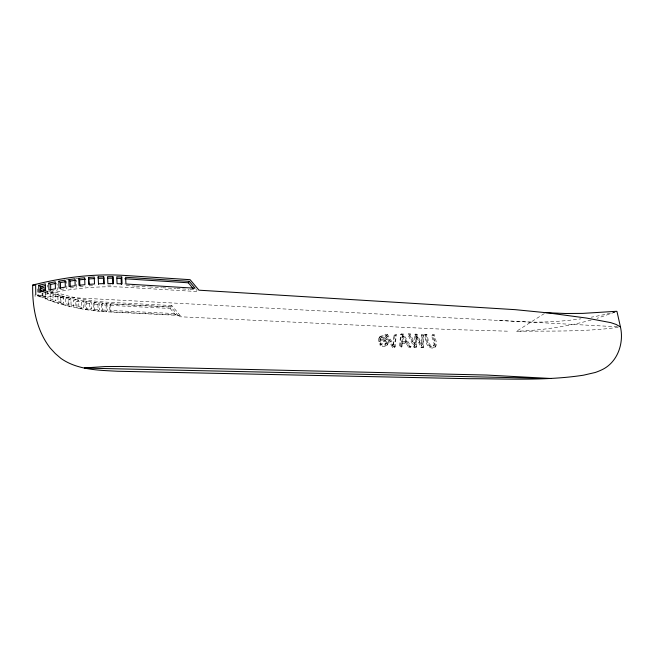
<?xml version="1.0" encoding="UTF-8"?>
<svg xmlns="http://www.w3.org/2000/svg" width="654" height="654" viewBox="0 0 654 654"><rect width="100%" height="100%" fill="white"/><g stroke="black" fill="none" stroke-linecap="round" stroke-linejoin="round"><path stroke-width="0.49" stroke-dasharray="3.27 2.45" d="M416.009 347.495L416.688 346.759L416.721 336.295L416.042 337.031L416.009 347.495L414.096 347.421L407.867 334.554L408.537 333.81L410.197 333.875L415.298 344.666L414.62 345.402L409.527 334.627L407.867 334.554M416.042 337.031L421.102 347.683L422.958 347.748L423.073 335.216L423.759 334.472L422.051 334.398L421.364 335.142L421.397 345.557L422.083 344.83L422.051 334.398M422.958 347.748L423.645 347.021L423.759 334.472M402.014 346.211L402.243 342.778L407.156 342.966L409.265 346.481L410.99 346.546L403.289 334.031L401.188 333.941L400.542 334.766L399.553 346.963L401.368 347.029L402.014 346.211L400.199 346.138L399.553 346.963M401.368 347.029L401.597 343.595L402.243 342.778M401.687 342.214L402.341 341.388L402.733 335.649L406.298 341.543L405.644 342.369L401.687 342.214L402.087 336.475L402.733 335.649M400.199 346.138L401.188 333.941M392.98 345.459L393.822 335.33L394.46 334.505L396.291 334.578L395.163 346.8L394.517 347.617L392.653 347.552L384.912 334.946L385.541 334.112L387.299 334.194L393.626 344.642L392.98 345.459L386.669 335.02L384.912 334.946M393.626 344.642L394.46 334.505M394.517 347.617L395.654 335.404L396.291 334.578M380.375 338.478L380.293 340.333L385.492 340.546L386.13 339.712C385.574 337.284 381.56 335.715 380.375 338.478C382.026 336.826 384.969 338.576 385.492 340.546M381.004 337.644L380.293 340.333M435.212 347.045L435.678 344.478L433.471 335.412L434.158 334.676C435.311 338.183 439.374 348.051 432.188 348.091C425.689 347.985 425.844 339.328 424.479 335.02L425.157 334.276L426.825 334.349C428.607 337.693 427.226 345.361 432.523 345.917C437.902 345.287 431.975 337.3 432.515 334.603L434.158 334.676M378.993 341.478C376.164 335.6 385.173 333.622 387.242 338.813C391.043 343.652 384.748 348.762 380.203 345.459C377.775 341.486 387.92 348.435 385.811 341.748L386.449 340.922L379.622 340.652L378.993 341.478L385.811 341.748M385.598 344.217L386.489 342.925L386.449 340.922M379.663 336.622L379.189 337.897L379.622 340.652M109.676 305.369L110.428 304.045L171.037 307.167L170.13 308.443L109.676 305.369L109.946 311.762L175.583 314.909L176.506 313.65L110.698 310.454L109.946 311.762M387.103 345.247C389.62 340.832 383.342 334.08 379.034 337.456M426.825 334.349L426.138 335.093C427.92 338.429 426.531 346.089 431.828 346.653C437.199 346.015 431.28 338.036 431.82 335.339L432.515 334.603M101.419 304.756L102.326 303.44L106.97 303.767L107.24 310.315L106.324 311.623L101.681 311.312L101.419 304.756L106.054 305.083L106.97 303.767M101.681 311.312L102.588 310.004L102.326 303.44M170.89 306.84L171.798 305.557L180.161 315.481L179.229 316.732L170.89 306.84L107.755 303.579L83.205 300.889M379.753 343.726L380.481 342.9L384.078 344.168L386.236 343.391M386.669 335.02L387.299 334.194M380.203 345.459L380.832 344.625L380.481 342.9M392.653 347.552L393.299 346.726L395.163 346.8M400.542 334.766L402.643 334.856L403.289 334.031M401.597 343.595L406.502 343.791L407.156 342.966M406.502 343.791L408.611 347.299L409.265 346.481M408.611 347.299L410.328 347.356L410.99 346.546M409.527 334.627L410.197 333.875M414.62 345.402L414.62 334.848L415.29 334.104L416.999 334.178L422.083 344.83M414.62 334.848L416.32 334.922L416.999 334.178M414.096 347.421L414.783 346.685L416.688 346.759M421.102 347.683L421.789 346.947L423.645 347.021M93.146 303.93L94.364 302.63L99.155 303.154L99.408 309.734L98.165 311.01L93.383 310.511L93.146 303.93L97.92 304.445L99.155 303.154M93.383 310.511L94.609 309.228L94.364 302.63M433.602 346.13L434.297 345.402M435.907 346.318C428.542 351.19 425.337 339.189 425.157 334.276M387.74 344.421C385.917 346.277 382.958 345.516 380.832 344.625M84.946 302.794L86.483 301.519L91.266 302.23L91.495 308.843L89.958 310.094L85.167 309.407L84.946 302.794L89.721 303.497L91.266 302.23M85.167 309.407L86.704 308.148L91.495 308.843M76.837 301.322L78.66 300.096L78.864 306.759L77.041 307.977L76.837 301.322L81.636 302.23L83.459 301.012L83.679 307.65L81.848 308.86L77.041 307.977M618.185 327.327C584.537 331.995 550.406 330.867 516.529 331.251L545.755 312.653M68.801 299.532L70.894 298.347L71.082 305.05L68.989 306.227L68.801 299.532L73.64 300.652L75.725 299.475L75.929 306.154L73.828 307.323L73.64 300.652M60.838 297.398L63.176 296.27L68.065 297.627L68.245 304.347L65.907 305.459L61.002 304.143L60.838 297.398L65.727 298.755L68.065 297.627M61.002 304.143L63.348 303.015L68.245 304.347M60.454 295.453L55.5 293.842L52.941 294.929L57.895 296.524L60.454 295.453L60.618 302.213L58.059 303.276L53.088 301.715L52.884 292.935L47.865 291.071L45.101 292.101L45.232 298.943L50.268 300.766L53.031 299.753L47.995 297.922L45.232 298.943M53.088 301.715L55.655 300.644L60.618 302.213M45.101 292.101L50.129 293.957L52.884 292.935M614.809 312.236L597.053 318.318M37.311 288.913L37.425 295.812L40.376 294.84L45.486 296.949L45.388 292.044M37.425 295.812L42.543 297.913L45.486 296.949M591.159 320.051C566.822 326.616 541.725 330.368 516.529 331.251M41.84 293.327L47.521 292.052M50.767 291.365L57.225 290.106L57.086 284.163M66.381 279.847L68.31 279.528M60.577 289.501L66.863 288.471L66.675 281.531M75.938 278.514L77.851 278.261M70.289 287.956L76.387 287.147L76.183 280.214M79.878 286.738L85.788 286.15M89.32 285.855L95.034 285.471M107.624 285.062L112.962 285.079M507.455 331.177L448.055 329.436L179.229 316.732M380.922 339.5L386.13 339.712M402.341 341.388L406.298 341.543M424.479 335.02L426.138 335.093M431.82 335.339L433.471 335.412M421.364 335.142L423.073 335.216M393.822 335.33L395.654 335.404M180.161 315.481L101.035 311.549L85.216 309.587L68.989 306.227M171.798 305.557L108.58 302.254C89.394 301.208 70.289 297.603 52.222 291.005M617.392 326.787L38.553 295.821L38.521 293.932M135.239 286.092L125.094 285.479L125.004 283.558M136.253 286.15L148.425 286.885M149.439 286.942L161.603 287.678M162.617 287.744L175.803 288.537M176.817 288.594L188.99 289.33M190.003 289.395L194.058 289.64M102.588 310.004L107.24 310.315M499.108 320.452L531.293 322.16A487.5 309.203 40 0 0 581.005 318.833M94.609 309.228L99.408 309.734M78.864 306.759L83.679 307.65M75.145 299.352L83.459 301.012M71.082 305.05L75.929 306.154M75.725 299.475L59.285 295.306L46.279 290.842M69.667 306.407L54.339 301.919L38.553 295.821C66.242 289.199 94.822 285.545 123.312 287.155L197.9 291.594L196.012 289.346M170.13 308.443L175.583 314.909M402.643 334.856L410.328 347.356M385.541 334.112L393.299 346.726M402.087 336.475L405.644 342.369M408.537 333.81L414.783 346.685M416.32 334.922L421.397 345.557M416.721 336.295L421.789 346.947M110.428 304.045L110.698 310.454M106.054 305.083L106.324 311.623M97.92 304.445L98.165 311.01M89.721 303.497L89.958 310.094M86.483 301.519L86.704 308.148M81.636 302.23L81.848 308.86M65.727 298.755L65.907 305.459M63.176 296.27L63.348 303.015M57.895 296.524L58.059 303.276M55.5 293.842L55.655 300.644M50.129 293.957L50.268 300.766M47.865 291.071L47.995 297.922M47.382 285.119L47.423 287.098M42.453 293.008L42.543 297.913M35.063 294.643L35.087 296.532M415.29 334.104L415.298 344.666M616.003 311.664A487.5 309.203 40 0 1 591.241 317.19"/><path stroke-width="0.98" d="M112.921 284.098L112.921 276.683L107.575 276.65L107.861 283.566L113.224 283.583L112.921 276.683M121.382 284.384L121.104 278.498L121.758 277.002L116.764 276.781L117.074 283.673L122.077 283.877L121.758 277.002M124.775 278.767L188.295 282.79L189.308 281.359L195.096 288.226L125.944 284.008L125.617 277.28L189.308 281.359M32.7 285.103C62.294 277.509 93.007 273.527 123.573 275.367L190.093 279.683L198.939 290.188L515.205 309.661L548.15 312.914L586.622 318.081L610.73 322.626L616.15 324.449L620.45 326.951C624.006 342.753 618.03 361.237 603.217 369.118A111.335 81.063 54.2 0 1 595.222 372.486L583.54 375.183C545.837 380.988 507.479 378.707 469.482 378.707L117.589 371.251C98.329 370.238 77.335 369.984 60.92 358.408L55.288 353.544L50.064 347.887C36.452 330.066 32.16 307.078 32.7 285.103L34.597 285.209M38.709 285.34L45.33 283.836L45.461 290.785L38.823 292.289L38.709 285.34L40.777 286.615L45.494 285.553M48.797 283.1L55.263 281.833L55.418 288.79L48.936 290.057L48.797 283.1L50.62 284.433L56.146 283.354M58.86 281.179L65.147 280.141L65.335 287.098L59.024 288.136L58.86 281.179L60.405 282.569L60.552 288.512M60.405 282.569L65.776 281.678M68.85 279.593L74.957 278.776L75.169 285.733L69.046 286.55L68.85 279.593L70.092 281.024L70.264 286.967M70.092 281.024L75.308 280.329M78.758 278.334L84.668 277.746L84.906 284.694L78.979 285.291L78.758 278.334L79.665 279.806L79.853 285.749M79.665 279.806L85.551 279.217M88.535 277.427L94.25 277.051L94.511 283.991L88.78 284.376L88.535 277.427L89.287 284.866M89.075 278.931L94.773 278.555M98.419 283.795L103.961 283.615L103.675 276.691L98.149 276.863L98.533 284.302M104.06 284.13L103.814 278.212L98.313 278.383L98.149 276.863M107.338 278.171L112.668 278.195M117.123 278.326L121.104 278.498M545.755 312.653L565.195 313.495L582.771 313.389L616.444 311.288L616.959 311.41L620.45 326.951M39.869 289.984L42.42 291.046L45.355 290.082L40.254 287.932L40.327 291.88M40.188 286.199L45.625 288.496M188.295 282.79L193.421 288.88M103.675 276.691L103.814 278.212M50.62 284.433L50.742 290.376M40.777 286.615L40.867 291.57M35.627 284.351L35.782 294.766M88.355 367.671L84.423 368.096L551.028 378.494L486.707 375.053L120.892 366.453L104.951 366.575L88.355 367.671"/></g></svg>
